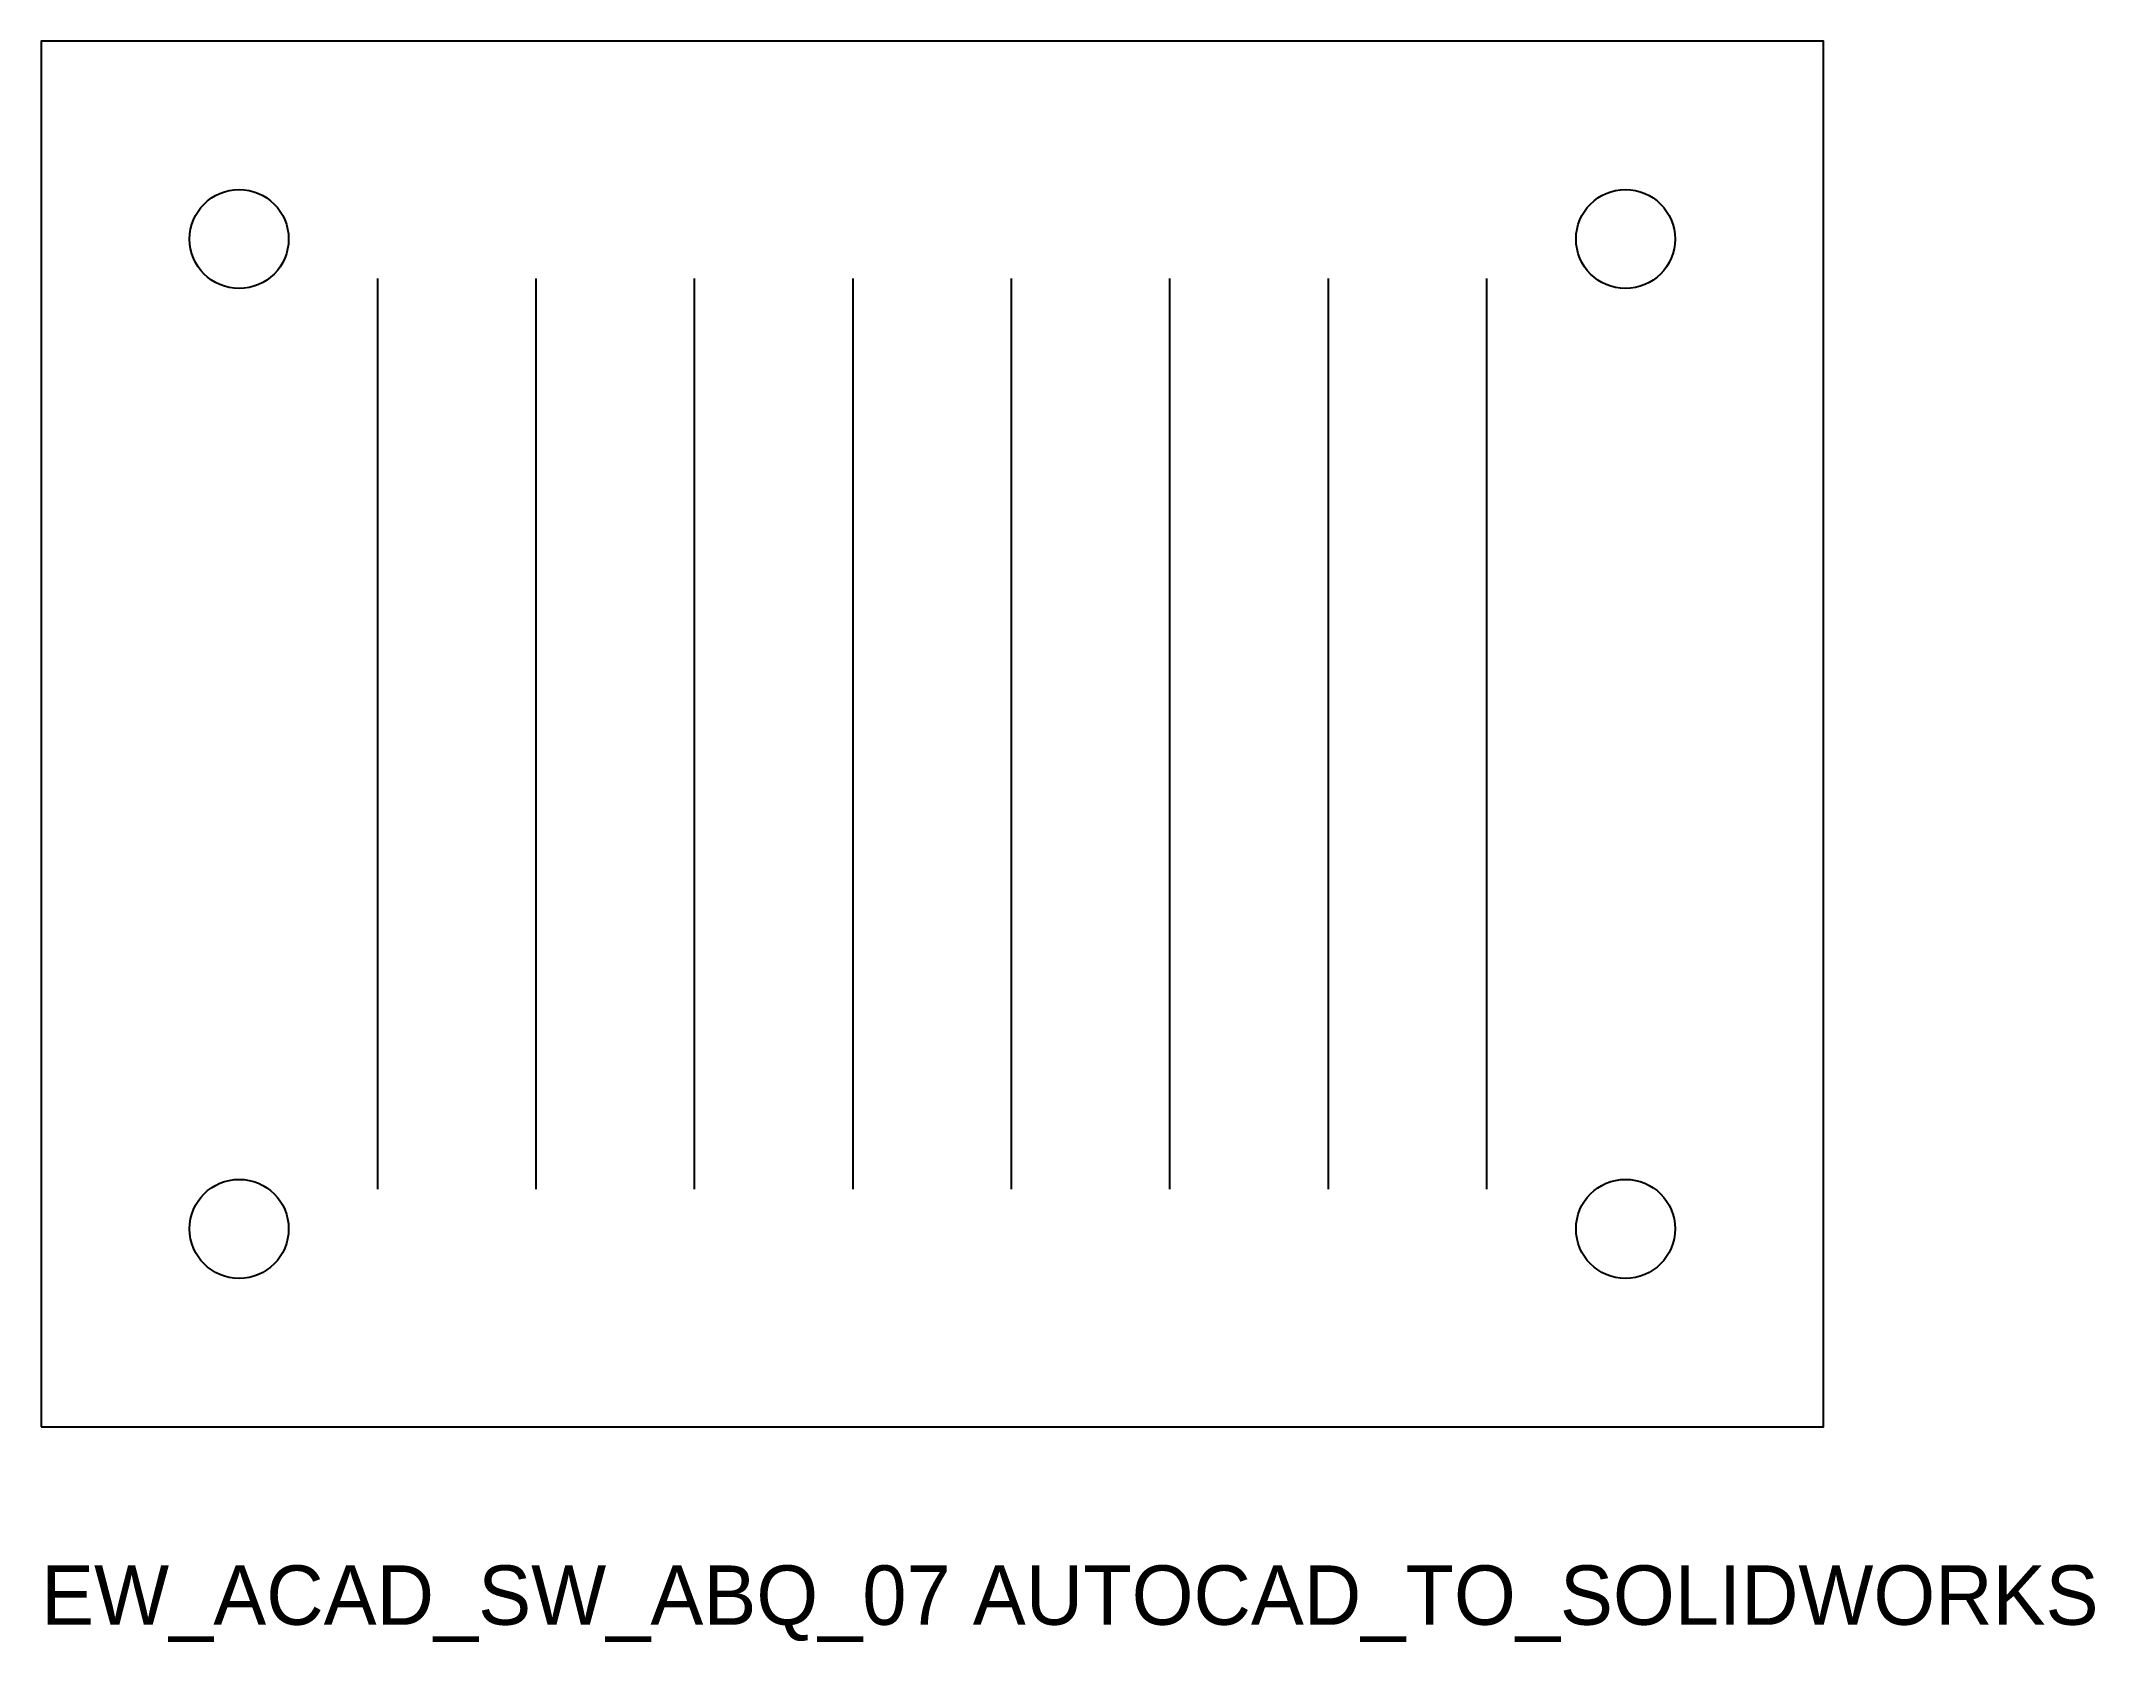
# Model space of a CAD drawing. Header units: millimetres. Extents: x 0 to 104, y -11 to 70.
import ezdxf

# ---------------------------------------------------------------- set-up
doc = ezdxf.new("R2010")
doc.units = ezdxf.units.MM
doc.header["$MEASUREMENT"] = 0
for name, color, linetype in [('CHAIN', 2, 'Continuous'), ('FIN_REF', 7, 'Continuous'), ('HOLE', 7, 'Continuous'), ('OUTLINE', 7, 'Continuous')]:
    doc.layers.add(name, color=color, linetype=linetype)

msp = doc.modelspace()

# ---------------------------------------------------------------- linework, layer by layer
at = {"layer": 'FIN_REF'}
for p, q in [((17, 12), (17, 58)), ((25, 12), (25, 58)), ((33, 12), (33, 58)), ((41, 12), (41, 58)), ((49, 12), (49, 58)), ((57, 12), (57, 58)), ((65, 12), (65, 58)), ((73, 12), (73, 58))]:
    msp.add_line(p, q, dxfattribs=at)
at = {"layer": 'HOLE'}
for centre in [(10, 60), (80, 60), (10, 10), (80, 10)]:
    msp.add_circle(centre, 2.5, dxfattribs=at)
at = {"layer": 'OUTLINE'}
msp.add_lwpolyline([(0, 0), (90, 0), (90, 70), (0, 70)], close=True, dxfattribs=at)

# ---------------------------------------------------------------- texts
at = {"layer": 'CHAIN'}
msp.add_text('EW_ACAD_SW_ABQ_07 AUTOCAD_TO_SOLIDWORKS', height=3, dxfattribs=at).set_placement((0, -10))

doc.saveas('drawing.dxf')
